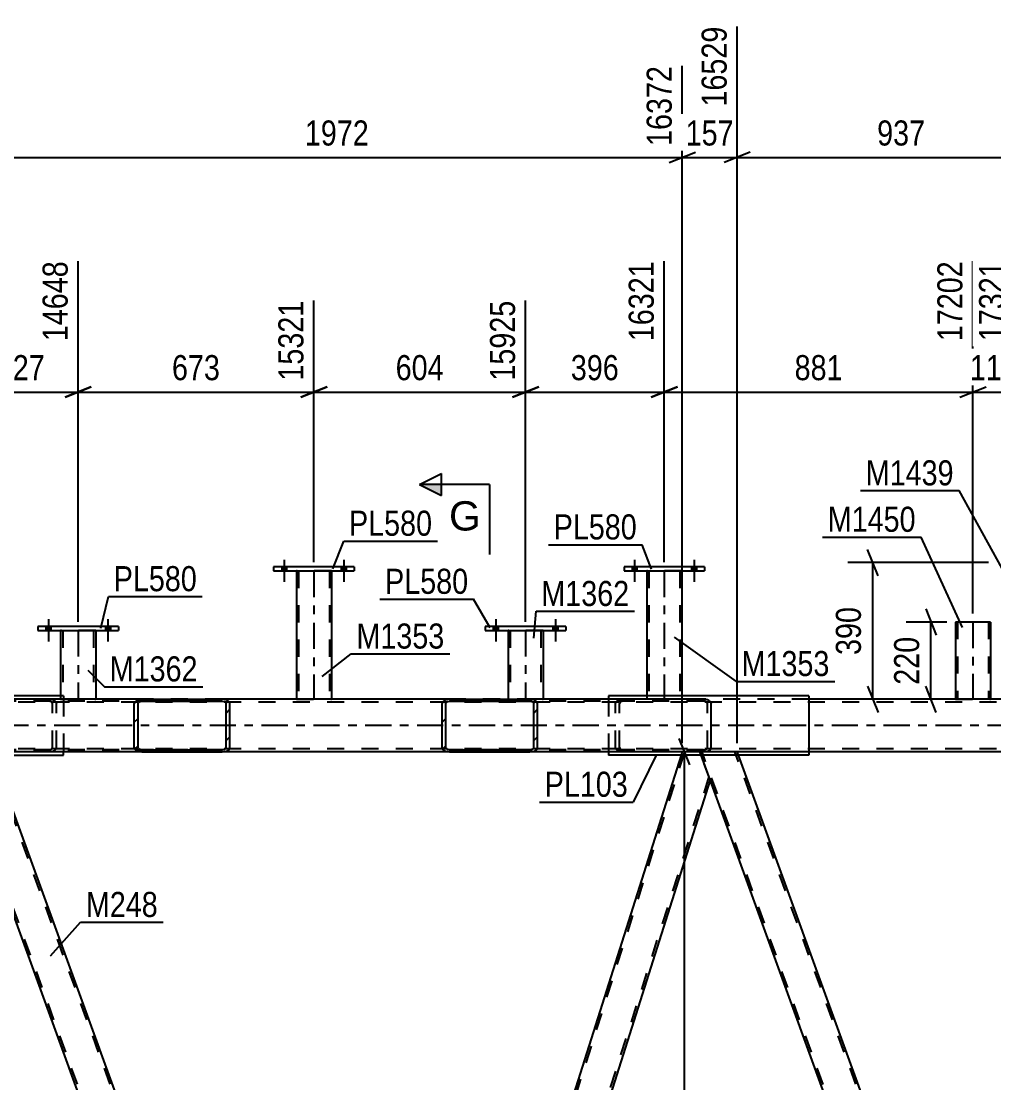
# Model space of a CAD drawing. Header units: millimetres. Extents: x -832 to 357, y -842 to -1.
# Drawn here: x -209.2 to -98.1, y -284.9 to -163.7 of the extents above; entities that cross this region are included whole.
import ezdxf

# ---------------------------------------------------------------- set-up
doc = ezdxf.new("R2010")
doc.units = ezdxf.units.MM
doc.linetypes.add('DXK_LINE_DOT2', pattern=[3.9198, 1.9599, -1.9599])
doc.linetypes.add('DXK_LINE_DOT3', pattern=[5.9187, 2.979, -0.9799, 0.9799, -0.9799])
doc.styles.add('Arial', font='ARIAL.TTF', dxfattribs={"height": 0.2})
doc.styles.add('Arial Narrow', font='ARIALN.TTF', dxfattribs={"height": 0.2})

# ---------------------------------------------------------------- blocks, each defined once
blk = doc.blocks.new('Bolt-570388851-1259 - 1253')
at = {"linetype": 'Continuous'}
for points in [[(-205.8, -232.78), (-206.36, -232.78), (-206.36, -233.26), (-205.8, -233.26)], [(-205.8, -232.78), (-206.36, -232.78), (-206.36, -233.26), (-205.8, -233.26)], [(-199, -232.78), (-199.56, -232.78), (-199.56, -233.26), (-199, -233.26)], [(-199, -232.78), (-199.56, -232.78), (-199.56, -233.26), (-199, -233.26)]]:
    blk.add_hatch(color=1, dxfattribs=at).paths.add_polyline_path(points)
at = {"color": 1, "linetype": 'Continuous'}
for p, q in [((-206.08, -231.98), (-206.08, -234.5)), ((-206.08, -231.98), (-206.08, -234.5)), ((-199.28, -231.98), (-199.28, -234.5)), ((-199.28, -231.98), (-199.28, -234.5)), ((-206.36, -232.78), (-206.36, -233.26)), ((-206.36, -232.78), (-206.36, -233.26)), ((-205.8, -232.78), (-205.8, -233.26)), ((-205.8, -232.78), (-205.8, -233.26)), ((-199.56, -232.78), (-199.56, -233.26)), ((-199.56, -232.78), (-199.56, -233.26)), ((-199, -232.78), (-199, -233.26)), ((-199, -232.78), (-199, -233.26))]:
    blk.add_line(p, q, dxfattribs=at)
blk = doc.blocks.new('Bolt-570388851-1260 - 1253')
at = {"linetype": 'Continuous'}
for points in [[(-154.72, -232.78), (-155.28, -232.78), (-155.28, -233.26), (-154.72, -233.26)], [(-154.72, -232.78), (-155.28, -232.78), (-155.28, -233.26), (-154.72, -233.26)], [(-147.92, -232.78), (-148.48, -232.78), (-148.48, -233.26), (-147.92, -233.26)], [(-147.92, -232.78), (-148.48, -232.78), (-148.48, -233.26), (-147.92, -233.26)]]:
    blk.add_hatch(color=1, dxfattribs=at).paths.add_polyline_path(points)
at = {"color": 1, "linetype": 'Continuous'}
for p, q in [((-155, -231.98), (-155, -234.5)), ((-155, -231.98), (-155, -234.5)), ((-148.2, -231.98), (-148.2, -234.5)), ((-148.2, -231.98), (-148.2, -234.5)), ((-155.28, -232.78), (-155.28, -233.26)), ((-155.28, -232.78), (-155.28, -233.26)), ((-154.72, -232.78), (-154.72, -233.26)), ((-154.72, -232.78), (-154.72, -233.26)), ((-148.48, -232.78), (-148.48, -233.26)), ((-148.48, -232.78), (-148.48, -233.26)), ((-147.92, -232.78), (-147.92, -233.26)), ((-147.92, -232.78), (-147.92, -233.26))]:
    blk.add_line(p, q, dxfattribs=at)
blk = doc.blocks.new('Part-570388851-2110 - 1253')
at = {"color": 7, "linetype": 'DXK_LINE_DOT2'}
for p, q in [((-127.44, -247.1), (-131.7, -247.1)), ((-130.53, -250.31), (-131.7, -247.1)), ((-88.13, -366.1), (-131.45, -247.1)), ((-84.39, -366.1), (-127.7, -247.1)), ((-127.3, -247.5), (-127.44, -247.1)), ((-88.39, -366.1), (-88.53, -365.7)), ((-84.13, -366.1), (-84.28, -365.7)), ((-88.39, -366.1), (-84.13, -366.1))]:
    blk.add_line(p, q, dxfattribs=at)
at = {"color": 2, "linetype": 'Continuous'}
for p, q in [((-84.28, -365.7), (-127.3, -247.5)), ((-88.53, -365.7), (-130.53, -250.31))]:
    blk.add_line(p, q, dxfattribs=at)
blk = doc.blocks.new('Bolt-570388851-1305 - 1253')
at = {"linetype": 'Continuous'}
for points in [[(-138.88, -225.98), (-139.44, -225.98), (-139.44, -226.46), (-138.88, -226.46)], [(-138.88, -225.98), (-139.44, -225.98), (-139.44, -226.46), (-138.88, -226.46)], [(-132.08, -225.98), (-132.64, -225.98), (-132.64, -226.46), (-132.08, -226.46)], [(-132.08, -225.98), (-132.64, -225.98), (-132.64, -226.46), (-132.08, -226.46)]]:
    blk.add_hatch(color=1, dxfattribs=at).paths.add_polyline_path(points)
at = {"color": 1, "linetype": 'Continuous'}
for p, q in [((-139.16, -225.18), (-139.16, -227.7)), ((-139.16, -225.18), (-139.16, -227.7)), ((-132.36, -225.18), (-132.36, -227.7)), ((-132.36, -225.18), (-132.36, -227.7)), ((-139.44, -225.98), (-139.44, -226.46)), ((-139.44, -225.98), (-139.44, -226.46)), ((-138.88, -225.98), (-138.88, -226.46)), ((-138.88, -225.98), (-138.88, -226.46)), ((-132.64, -225.98), (-132.64, -226.46)), ((-132.64, -225.98), (-132.64, -226.46)), ((-132.08, -225.98), (-132.08, -226.46)), ((-132.08, -225.98), (-132.08, -226.46))]:
    blk.add_line(p, q, dxfattribs=at)
blk = doc.blocks.new('Bolt-570388851-1309 - 1253')
at = {"linetype": 'Continuous'}
for points in [[(-178.88, -225.98), (-179.44, -225.98), (-179.44, -226.46), (-178.88, -226.46)], [(-178.88, -225.98), (-179.44, -225.98), (-179.44, -226.46), (-178.88, -226.46)], [(-172.08, -225.98), (-172.64, -225.98), (-172.64, -226.46), (-172.08, -226.46)], [(-172.08, -225.98), (-172.64, -225.98), (-172.64, -226.46), (-172.08, -226.46)]]:
    blk.add_hatch(color=1, dxfattribs=at).paths.add_polyline_path(points)
at = {"color": 1, "linetype": 'Continuous'}
for p, q in [((-179.16, -225.18), (-179.16, -227.7)), ((-179.16, -225.18), (-179.16, -227.7)), ((-172.36, -225.18), (-172.36, -227.7)), ((-172.36, -225.18), (-172.36, -227.7)), ((-179.44, -225.98), (-179.44, -226.46)), ((-179.44, -225.98), (-179.44, -226.46)), ((-178.88, -225.98), (-178.88, -226.46)), ((-178.88, -225.98), (-178.88, -226.46)), ((-172.64, -225.98), (-172.64, -226.46)), ((-172.64, -225.98), (-172.64, -226.46)), ((-172.08, -225.98), (-172.08, -226.46)), ((-172.08, -225.98), (-172.08, -226.46))]:
    blk.add_line(p, q, dxfattribs=at)
blk = doc.blocks.new('Part-570388851-1350 - 1253')
at = {"color": 7, "linetype": 'DXK_LINE_DOT2'}
for p, q in [((-186.23, -241.1), (-245.41, -241.1)), ((-119.24, -241.1), (-160.27, -241.1)), ((-89.98, -241.42), (-788.59, -241.42)), ((-89.98, -246.78), (-788.59, -246.78)), ((-89.98, -247.1), (-738.06, -247.1)), ((-186.23, -247.1), (-245.4, -247.1)), ((-119.24, -247.1), (-160.27, -247.1))]:
    blk.add_line(p, q, dxfattribs=at)
at = {"color": 2, "linetype": 'Continuous'}
for p, q in [((-160.27, -241.1), (-186.23, -241.1)), ((-93.98, -241.1), (-119.24, -241.1)), ((-160.27, -247.1), (-186.23, -247.1)), ((-93.98, -247.1), (-119.24, -247.1))]:
    blk.add_line(p, q, dxfattribs=at)
at = {"color": 7, "linetype": 'DXK_LINE_DOT3'}
blk.add_line((-89.98, -244.1), (-788.59, -244.1), dxfattribs=at)
blk = doc.blocks.new('Part-570388851-1457 - 1253')
at = {"color": 2, "linetype": 'Continuous'}
for p, q in [((-204.68, -233.26), (-204.68, -240.7)), ((-200.68, -233.26), (-200.68, -241.1))]:
    blk.add_line(p, q, dxfattribs=at)
at = {"color": 7, "linetype": 'DXK_LINE_DOT2'}
for p, q in [((-200.68, -233.26), (-204.68, -233.26)), ((-204.44, -233.26), (-204.44, -241.11)), ((-200.92, -233.26), (-200.92, -241.11)), ((-204.68, -240.7), (-204.68, -241.11)), ((-204.68, -241.11), (-200.68, -241.11)), ((-200.68, -241.11), (-200.68, -241.1)), ((-200.68, -241.1), (-200.68, -241.11))]:
    blk.add_line(p, q, dxfattribs=at)
at = {"color": 7, "linetype": 'DXK_LINE_DOT3'}
blk.add_line((-202.68, -233.26), (-202.68, -241.11), dxfattribs=at)
blk = doc.blocks.new('Part-570388851-1532 - 1253')
at = {"color": 2, "linetype": 'Continuous'}
for p, q in [((-207.28, -232.78), (-207.28, -233.26)), ((-198.08, -232.78), (-207.28, -232.78)), ((-207.28, -233.26), (-198.08, -233.26)), ((-198.08, -232.78), (-198.08, -233.26))]:
    blk.add_line(p, q, dxfattribs=at)
blk = doc.blocks.new('Part-570388851-1537 - 1253')
at = {"color": 2, "linetype": 'Continuous'}
for p, q in [((-153.6, -233.26), (-153.6, -241.1)), ((-149.6, -233.26), (-149.6, -241.1))]:
    blk.add_line(p, q, dxfattribs=at)
at = {"color": 7, "linetype": 'DXK_LINE_DOT2'}
for p, q in [((-149.6, -233.26), (-153.6, -233.26)), ((-153.36, -233.26), (-153.36, -241.11)), ((-149.84, -233.26), (-149.84, -241.11)), ((-153.6, -241.1), (-153.6, -241.11)), ((-153.6, -241.11), (-149.6, -241.11)), ((-149.6, -241.11), (-149.6, -241.1)), ((-149.6, -241.1), (-149.6, -241.11))]:
    blk.add_line(p, q, dxfattribs=at)
at = {"color": 7, "linetype": 'DXK_LINE_DOT3'}
blk.add_line((-151.6, -233.26), (-151.6, -241.11), dxfattribs=at)
blk = doc.blocks.new('Part-570388851-1542 - 1253')
at = {"color": 2, "linetype": 'Continuous'}
for p, q in [((-156.2, -232.78), (-156.2, -233.26)), ((-147, -232.78), (-156.2, -232.78)), ((-156.2, -233.26), (-147, -233.26)), ((-147, -232.78), (-147, -233.26))]:
    blk.add_line(p, q, dxfattribs=at)
blk = doc.blocks.new('Part-570388851-1547 - 1253')
at = {"color": 2, "linetype": 'Continuous'}
for p, q in [((-98.52, -232.3), (-102.52, -232.3)), ((-102.52, -232.3), (-102.52, -241.1)), ((-98.52, -232.3), (-98.52, -241.1))]:
    blk.add_line(p, q, dxfattribs=at)
at = {"color": 7, "linetype": 'DXK_LINE_DOT2'}
for p, q in [((-102.28, -232.3), (-102.28, -241.11)), ((-102.28, -232.3), (-102.26, -232.3)), ((-102.26, -232.3), (-102.23, -232.3)), ((-102.23, -232.3), (-102.21, -232.3)), ((-98.76, -232.3), (-98.76, -241.11)), ((-102.52, -241.1), (-102.52, -241.11)), ((-102.52, -241.11), (-98.52, -241.11)), ((-98.52, -241.11), (-98.52, -241.1)), ((-98.52, -241.1), (-98.52, -241.11))]:
    blk.add_line(p, q, dxfattribs=at)
at = {"color": 7, "linetype": 'DXK_LINE_DOT3'}
blk.add_line((-100.52, -232.3), (-100.52, -241.11), dxfattribs=at)
blk = doc.blocks.new('Part-570388851-1747 - 1253')
at = {"color": 2, "linetype": 'Continuous'}
for p, q in [((-177.76, -226.46), (-177.76, -241.1)), ((-173.76, -226.46), (-173.76, -241.1))]:
    blk.add_line(p, q, dxfattribs=at)
at = {"color": 7, "linetype": 'DXK_LINE_DOT2'}
for p, q in [((-173.76, -226.46), (-177.76, -226.46)), ((-177.52, -226.46), (-177.52, -241.11)), ((-174, -226.46), (-174, -241.11)), ((-177.76, -241.1), (-177.76, -241.11)), ((-177.76, -241.11), (-173.76, -241.11)), ((-173.76, -241.11), (-173.76, -241.1)), ((-173.76, -241.1), (-173.76, -241.11))]:
    blk.add_line(p, q, dxfattribs=at)
at = {"color": 7, "linetype": 'DXK_LINE_DOT3'}
blk.add_line((-175.76, -226.46), (-175.76, -241.11), dxfattribs=at)
blk = doc.blocks.new('Part-570388851-1752 - 1253')
at = {"color": 2, "linetype": 'Continuous'}
for p, q in [((-180.36, -225.98), (-180.36, -226.46)), ((-171.16, -225.98), (-180.36, -225.98)), ((-180.36, -226.46), (-171.16, -226.46)), ((-171.16, -225.98), (-171.16, -226.46))]:
    blk.add_line(p, q, dxfattribs=at)
blk = doc.blocks.new('Part-570388851-1902 - 1253')
at = {"linetype": 'Continuous'}
h = blk.add_hatch(dxfattribs=at)
h.set_pattern_fill('', scale=0.7, style=0, pattern_type=0)
h.set_pattern_definition([(45, (-196.2021, -246.8067), (-1.57154, 1.57154), [])])
h.paths.add_polyline_path([(-196.27, -246.62), (-196.2, -246.81), (-196.01, -246.96), (-195.73, -247.07), (-195.4, -247.1), (-186.23, -247.1), (-185.89, -247.07), (-185.61, -246.96), (-185.42, -246.81), (-185.35, -246.62), (-185.35, -241.58), (-185.42, -241.4), (-185.61, -241.24), (-185.89, -241.14), (-186.23, -241.1), (-195.4, -241.1), (-195.73, -241.14), (-196.01, -241.24), (-196.2, -241.4), (-196.27, -241.58)])
h.paths.add_polyline_path([(-195.8, -241.49), (-195.7, -241.41), (-195.56, -241.36), (-195.4, -241.34), (-186.23, -241.34), (-186.06, -241.36), (-185.92, -241.41), (-185.82, -241.49), (-185.79, -241.58), (-185.79, -246.62), (-185.82, -246.71), (-185.92, -246.79), (-186.06, -246.84), (-186.23, -246.86), (-195.4, -246.86), (-195.56, -246.84), (-195.7, -246.79), (-195.8, -246.71), (-195.83, -246.62), (-195.83, -241.58)])
at = {"color": 2, "linetype": 'Continuous'}
for p, q in [((-215.69, -241.24), (-215.55, -241.14)), ((-215.55, -241.14), (-215.22, -241.1)), ((-195.4, -241.1), (-215.22, -241.1)), ((-195.4, -241.1), (-195.73, -241.14)), ((-195.4, -241.1), (-186.23, -241.1)), ((-185.89, -241.14), (-186.23, -241.1)), ((-215.82, -241.58), (-215.78, -241.4)), ((-215.82, -246.62), (-215.82, -241.58)), ((-215.78, -241.4), (-215.69, -241.24)), ((-196.2, -241.4), (-196.27, -241.58)), ((-196.27, -246.62), (-196.27, -241.58)), ((-195.83, -241.58), (-195.8, -241.49)), ((-195.83, -246.62), (-195.83, -241.58)), ((-195.56, -241.36), (-195.4, -241.34)), ((-195.4, -241.34), (-186.23, -241.34)), ((-186.23, -241.34), (-186.06, -241.36)), ((-185.82, -241.49), (-185.79, -241.58)), ((-185.79, -246.62), (-185.79, -241.58)), ((-185.35, -241.58), (-185.42, -241.4)), ((-185.35, -246.62), (-185.35, -241.58)), ((-215.78, -246.81), (-215.82, -246.62)), ((-215.69, -246.96), (-215.78, -246.81)), ((-215.55, -247.07), (-215.69, -246.96)), ((-215.55, -247.07), (-215.22, -247.1)), ((-195.4, -247.1), (-215.22, -247.1)), ((-196.27, -246.62), (-196.2, -246.81)), ((-195.8, -246.71), (-195.83, -246.62)), ((-195.73, -247.07), (-195.4, -247.1)), ((-195.4, -246.86), (-195.56, -246.84)), ((-195.4, -246.86), (-186.23, -246.86)), ((-195.4, -247.1), (-186.23, -247.1)), ((-186.06, -246.84), (-186.23, -246.86)), ((-186.23, -247.1), (-185.89, -247.07)), ((-185.79, -246.62), (-185.82, -246.71)), ((-185.42, -246.81), (-185.35, -246.62))]:
    blk.add_line(p, q, dxfattribs=at)
at = {"color": 7, "linetype": 'DXK_LINE_DOT2'}
for p, q in [((-215.55, -247.07), (-215.55, -241.14)), ((-206.05, -241.1), (-205.71, -241.14)), ((-186.23, -241.1), (-195.4, -241.1)), ((-215.58, -241.49), (-215.6, -241.58)), ((-215.6, -246.62), (-215.6, -241.58)), ((-215.53, -241.41), (-215.58, -241.49)), ((-215.38, -241.36), (-215.53, -241.41)), ((-215.53, -241.41), (-215.53, -246.79)), ((-215.22, -241.34), (-215.38, -241.36)), ((-186.23, -241.34), (-215.22, -241.34)), ((-205.88, -241.36), (-206.05, -241.34)), ((-205.61, -241.58), (-205.64, -241.49)), ((-205.61, -246.62), (-205.61, -241.58)), ((-205.24, -241.4), (-205.17, -241.58)), ((-205.17, -246.62), (-205.17, -241.58)), ((-215.6, -246.62), (-215.58, -246.71)), ((-215.58, -246.71), (-215.53, -246.79)), ((-215.53, -246.79), (-215.38, -246.84)), ((-215.38, -246.84), (-215.22, -246.86)), ((-186.23, -246.86), (-215.22, -246.86)), ((-206.05, -246.86), (-205.88, -246.84)), ((-205.71, -247.07), (-206.05, -247.1)), ((-205.64, -246.71), (-205.61, -246.62)), ((-205.17, -246.62), (-205.24, -246.81)), ((-186.23, -247.1), (-195.4, -247.1))]:
    blk.add_line(p, q, dxfattribs=at)
for centre, radius, start, end in [((-205.85, -241.95), 0.817, 41.9269, 80.4778), ((-205.95, -241.76), 0.408, 41.9269, 80.4778), ((-205.95, -246.44), 0.408, 279.5223, 318.0732), ((-205.85, -246.26), 0.817, 279.5223, 318.0732)]:
    blk.add_arc(centre, radius, start, end, dxfattribs=at)
at = {"color": 2, "linetype": 'Continuous'}
for centre, radius, start, end in [((-195.59, -241.95), 0.817, 99.5223, 138.0732), ((-186.03, -241.95), 0.817, 41.9269, 80.4778), ((-195.49, -241.76), 0.408, 99.5223, 138.0732), ((-186.13, -241.76), 0.408, 41.9269, 80.4778), ((-195.59, -246.26), 0.817, 221.9269, 260.4778), ((-195.49, -246.44), 0.408, 221.9269, 260.4778), ((-186.13, -246.44), 0.408, 279.5223, 318.0732), ((-186.03, -246.26), 0.817, 279.5223, 318.0732)]:
    blk.add_arc(centre, radius, start, end, dxfattribs=at)
blk = doc.blocks.new('Part-570388851-1792 - 1253')
at = {"color": 2, "linetype": 'Continuous'}
for p, q in [((-137.76, -226.46), (-137.76, -240.7)), ((-133.76, -226.46), (-133.76, -240.7))]:
    blk.add_line(p, q, dxfattribs=at)
at = {"color": 7, "linetype": 'DXK_LINE_DOT2'}
for p, q in [((-133.76, -226.46), (-137.76, -226.46)), ((-137.52, -226.46), (-137.52, -241.11)), ((-134, -226.46), (-134, -241.11)), ((-137.76, -240.7), (-137.76, -241.11)), ((-133.76, -241.11), (-137.76, -241.11)), ((-133.76, -240.7), (-133.76, -241.11))]:
    blk.add_line(p, q, dxfattribs=at)
at = {"color": 7, "linetype": 'DXK_LINE_DOT3'}
blk.add_line((-135.76, -226.46), (-135.76, -241.11), dxfattribs=at)
blk = doc.blocks.new('Part-570388851-1797 - 1253')
at = {"color": 2, "linetype": 'Continuous'}
for p, q in [((-140.36, -225.98), (-140.36, -226.46)), ((-131.16, -225.98), (-140.36, -225.98)), ((-140.36, -226.46), (-131.16, -226.46)), ((-131.16, -225.98), (-131.16, -226.46))]:
    blk.add_line(p, q, dxfattribs=at)
blk = doc.blocks.new('Part-570388851-1945 - 1253')
at = {"color": 2, "linetype": 'Continuous'}
for p, q in [((-142.12, -240.7), (-142.12, -241.1)), ((-119.24, -240.7), (-142.12, -240.7)), ((-119.24, -240.7), (-119.24, -247.5)), ((-142.12, -247.1), (-142.12, -247.5)), ((-119.24, -247.5), (-142.12, -247.5))]:
    blk.add_line(p, q, dxfattribs=at)
at = {"color": 7, "linetype": 'DXK_LINE_DOT2'}
blk.add_line((-142.12, -241.1), (-142.12, -247.1), dxfattribs=at)
blk = doc.blocks.new('Part-570388851-1950 - 1253')
at = {"color": 2, "linetype": 'Continuous'}
for p, q in [((-227.26, -240.7), (-227.26, -241.1)), ((-204.37, -240.7), (-227.26, -240.7)), ((-204.37, -240.7), (-204.37, -241.1)), ((-227.26, -247.1), (-227.26, -247.5)), ((-204.37, -247.5), (-204.37, -247.1)), ((-227.26, -247.5), (-204.37, -247.5))]:
    blk.add_line(p, q, dxfattribs=at)
at = {"color": 7, "linetype": 'DXK_LINE_DOT2'}
for p, q in [((-227.26, -241.1), (-227.26, -247.1)), ((-204.37, -241.1), (-204.37, -247.1))]:
    blk.add_line(p, q, dxfattribs=at)
blk = doc.blocks.new('Part-570388851-2097 - 1253')
at = {"linetype": 'Continuous'}
h = blk.add_hatch(dxfattribs=at)
h.set_pattern_fill('', scale=0.7, style=0, pattern_type=0)
h.set_pattern_definition([(45, (-161.078, -246.8067), (-1.57154, 1.57154), [])])
h.paths.add_polyline_path([(-161.14, -246.62), (-161.08, -246.81), (-160.89, -246.96), (-160.61, -247.07), (-160.27, -247.1), (-151.1, -247.1), (-150.77, -247.07), (-150.49, -246.96), (-150.3, -246.81), (-150.23, -246.62), (-150.23, -241.58), (-150.3, -241.4), (-150.49, -241.24), (-150.77, -241.14), (-151.1, -241.1), (-160.27, -241.1), (-160.61, -241.14), (-160.89, -241.24), (-161.08, -241.4), (-161.14, -241.58)])
h.paths.add_polyline_path([(-160.67, -241.49), (-160.58, -241.41), (-160.44, -241.36), (-160.27, -241.34), (-151.1, -241.34), (-150.94, -241.36), (-150.79, -241.41), (-150.7, -241.49), (-150.67, -241.58), (-150.67, -246.62), (-150.7, -246.71), (-150.79, -246.79), (-150.94, -246.84), (-151.1, -246.86), (-160.27, -246.86), (-160.44, -246.84), (-160.58, -246.79), (-160.67, -246.71), (-160.71, -246.62), (-160.71, -241.58)])
at = {"color": 2, "linetype": 'Continuous'}
for p, q in [((-160.27, -241.1), (-160.61, -241.14)), ((-160.27, -241.1), (-151.1, -241.1)), ((-131.28, -241.1), (-151.1, -241.1)), ((-150.77, -241.14), (-151.1, -241.1)), ((-131.28, -241.1), (-130.95, -241.14)), ((-161.08, -241.4), (-161.14, -241.58)), ((-161.14, -246.62), (-161.14, -241.58)), ((-160.71, -241.58), (-160.67, -241.49)), ((-160.71, -246.62), (-160.71, -241.58)), ((-160.44, -241.36), (-160.27, -241.34)), ((-160.27, -241.34), (-151.1, -241.34)), ((-151.1, -241.34), (-150.94, -241.36)), ((-150.7, -241.49), (-150.67, -241.58)), ((-150.67, -246.62), (-150.67, -241.58)), ((-150.23, -241.58), (-150.3, -241.4)), ((-150.23, -246.62), (-150.23, -241.58)), ((-130.47, -241.4), (-130.41, -241.58)), ((-130.41, -246.62), (-130.41, -241.58)), ((-161.14, -246.62), (-161.08, -246.81)), ((-160.67, -246.71), (-160.71, -246.62)), ((-160.61, -247.07), (-160.27, -247.1)), ((-160.27, -246.86), (-160.44, -246.84)), ((-160.27, -246.86), (-151.1, -246.86)), ((-160.27, -247.1), (-151.1, -247.1)), ((-150.94, -246.84), (-151.1, -246.86)), ((-151.1, -247.1), (-150.77, -247.07)), ((-131.28, -247.1), (-151.1, -247.1)), ((-150.67, -246.62), (-150.7, -246.71)), ((-150.3, -246.81), (-150.23, -246.62)), ((-130.95, -247.07), (-131.28, -247.1)), ((-130.41, -246.62), (-130.47, -246.81))]:
    blk.add_line(p, q, dxfattribs=at)
at = {"color": 7, "linetype": 'DXK_LINE_DOT2'}
for p, q in [((-160.27, -241.1), (-151.1, -241.1)), ((-140.78, -241.14), (-140.45, -241.1)), ((-131.28, -241.34), (-160.27, -241.34)), ((-141.32, -241.58), (-141.26, -241.4)), ((-141.32, -246.62), (-141.32, -241.58)), ((-140.85, -241.49), (-140.89, -241.58)), ((-140.89, -246.62), (-140.89, -241.58)), ((-140.45, -241.34), (-140.62, -241.36)), ((-131.11, -241.36), (-131.28, -241.34)), ((-130.84, -241.58), (-130.88, -241.49)), ((-130.84, -246.62), (-130.84, -241.58)), ((-131.28, -246.86), (-160.27, -246.86)), ((-151.1, -247.1), (-160.27, -247.1)), ((-141.26, -246.81), (-141.32, -246.62)), ((-140.89, -246.62), (-140.85, -246.71)), ((-140.45, -247.1), (-140.78, -247.07)), ((-140.62, -246.84), (-140.45, -246.86)), ((-131.28, -246.86), (-131.11, -246.84)), ((-130.88, -246.71), (-130.84, -246.62))]:
    blk.add_line(p, q, dxfattribs=at)
at = {"color": 2, "linetype": 'Continuous'}
for centre, radius, start, end in [((-160.47, -241.95), 0.817, 99.5223, 138.0732), ((-150.9, -241.95), 0.817, 41.9269, 80.4778), ((-131.08, -241.95), 0.817, 41.9269, 80.4778), ((-160.37, -241.76), 0.408, 99.5223, 138.0732), ((-151, -241.76), 0.408, 41.9269, 80.4778), ((-160.47, -246.26), 0.817, 221.9269, 260.4778), ((-160.37, -246.44), 0.408, 221.9269, 260.4778), ((-151, -246.44), 0.408, 279.5223, 318.0732), ((-150.9, -246.26), 0.817, 279.5223, 318.0732), ((-131.08, -246.26), 0.817, 279.5223, 318.0732)]:
    blk.add_arc(centre, radius, start, end, dxfattribs=at)
at = {"color": 7, "linetype": 'DXK_LINE_DOT2'}
for centre, radius, start, end in [((-140.65, -241.95), 0.817, 99.5223, 138.0732), ((-140.55, -241.76), 0.408, 99.5223, 138.0732), ((-131.18, -241.76), 0.408, 41.9269, 80.4778), ((-140.65, -246.26), 0.817, 221.9269, 260.4778), ((-140.55, -246.44), 0.408, 221.9269, 260.4778), ((-131.18, -246.44), 0.408, 279.5223, 318.0732)]:
    blk.add_arc(centre, radius, start, end, dxfattribs=at)
blk = doc.blocks.new('Part-570388851-2115 - 1253')
at = {"color": 7, "linetype": 'DXK_LINE_DOT2'}
for p, q in [((-133.46, -247.1), (-170.3, -363.27)), ((-133.71, -247.1), (-133.84, -247.5)), ((-131.7, -247.1), (-133.71, -247.1)), ((-131.56, -247.5), (-131.7, -247.1)), ((-130.67, -249.94), (-167.51, -366.1)), ((-130.53, -250.31), (-130.75, -249.71)), ((-169.27, -366.1), (-169.41, -365.7)), ((-167.13, -365.7), (-167.25, -366.1)), ((-167.25, -366.1), (-169.27, -366.1))]:
    blk.add_line(p, q, dxfattribs=at)
at = {"color": 2, "linetype": 'Continuous'}
for p, q in [((-133.84, -247.5), (-170.43, -362.9)), ((-130.8, -249.57), (-131.56, -247.5)), ((-130.53, -250.31), (-130.8, -249.57)), ((-130.53, -250.31), (-167.13, -365.7)), ((-169.41, -365.7), (-170.43, -362.9))]:
    blk.add_line(p, q, dxfattribs=at)
blk = doc.blocks.new('Part-570388851-2120 - 1253')
at = {"color": 7, "linetype": 'DXK_LINE_DOT2'}
for p, q in [((-212.58, -247.1), (-216.84, -247.1)), ((-215.67, -250.31), (-216.84, -247.1)), ((-173.27, -366.1), (-216.58, -247.1)), ((-169.52, -366.1), (-212.83, -247.1)), ((-212.43, -247.5), (-212.58, -247.1)), ((-169.27, -366.1), (-170.43, -362.9)), ((-173.52, -366.1), (-173.67, -365.7)), ((-173.52, -366.1), (-169.27, -366.1))]:
    blk.add_line(p, q, dxfattribs=at)
at = {"color": 2, "linetype": 'Continuous'}
for p, q in [((-170.43, -362.9), (-212.43, -247.5)), ((-173.67, -365.7), (-215.67, -250.31))]:
    blk.add_line(p, q, dxfattribs=at)
blk = doc.blocks.new('StraightDimension-570388851-2666 - 1253')
at = {"color": 7, "linetype": 'Continuous'}
for p, q in [((-212.58, -246.1), (-212.58, -164.3)), ((-133.71, -246.1), (-133.71, -168.8)), ((-211.08, -178.64), (-214.08, -179.84)), ((-212.58, -179.24), (-133.71, -179.24)), ((-135.21, -179.84), (-132.21, -178.64))]:
    blk.add_line(p, q, dxfattribs=at)
at = {"color": 0}
blk.add_wipeout([(-168.89, -178.49), (-168.89, -174.29), (-177.4, -174.29), (-177.4, -178.49)], dxfattribs=at)
at = {"color": 3, "style": 'Arial Narrow'}
blk.add_text('1972', height=2.863, dxfattribs=at).set_placement((-176.8, -177.89))
at = {"color": 0, "linetype": 'Continuous'}
blk.add_wipeout([(-134.31, -168.2), (-138.51, -168.2), (-138.51, -178.54), (-134.31, -178.54)], dxfattribs=at)
at = {"color": 3, "linetype": 'Continuous', "style": 'Arial Narrow'}
blk.add_text('16372', height=2.863, rotation=90.0002, dxfattribs=at).set_placement((-134.91, -177.94))
blk = doc.blocks.new('StraightDimension-570388851-15633 - 1253')
at = {"color": 7, "linetype": 'Continuous'}
for p, q in [((-175.76, -225.46), (-175.76, -195.59)), ((-151.6, -232.26), (-151.6, -195.59)), ((-174.26, -205.43), (-177.26, -206.63)), ((-153.1, -206.63), (-150.1, -205.43)), ((-175.76, -206.03), (-151.6, -206.03))]:
    blk.add_line(p, q, dxfattribs=at)
at = {"color": 0}
blk.add_wipeout([(-160.34, -205.28), (-160.34, -201.08), (-167.03, -201.08), (-167.03, -205.28)], dxfattribs=at)
at = {"color": 3, "style": 'Arial Narrow'}
blk.add_text('604', height=2.863, dxfattribs=at).set_placement((-166.43, -204.68))
at = {"color": 0, "linetype": 'Continuous'}
blk.add_wipeout([(-152.2, -194.99), (-156.4, -194.99), (-156.4, -205.33), (-152.2, -205.33)], dxfattribs=at)
at = {"color": 3, "linetype": 'Continuous', "style": 'Arial Narrow'}
blk.add_text('15925', height=2.863, rotation=90.0002, dxfattribs=at).set_placement((-152.8, -204.73))
blk = doc.blocks.new('StraightDimension-570388851-3339 - 1253')
at = {"color": 7, "linetype": 'Continuous'}
for p, q in [((-111.36, -227), (-112.56, -224)), ((-98.76, -225.5), (-114.81, -225.5)), ((-111.96, -241.11), (-111.96, -225.5)), ((-112.56, -239.61), (-111.36, -242.61)), ((-98.76, -241.11), (-114.81, -241.11))]:
    blk.add_line(p, q, dxfattribs=at)
at = {"color": 0}
blk.add_wipeout([(-112.71, -229.96), (-116.91, -229.96), (-116.91, -236.65), (-112.71, -236.65)], dxfattribs=at)
at = {"color": 3, "style": 'Arial Narrow'}
blk.add_text('390', height=2.863, rotation=90.0002, dxfattribs=at).set_placement((-113.31, -236.05))
blk = doc.blocks.new('StraightDimension-570388851-15634 - 1253')
at = {"color": 7, "linetype": 'Continuous'}
for p, q in [((-202.68, -232.26), (-202.68, -191.09)), ((-175.76, -225.46), (-175.76, -195.59)), ((-201.18, -205.43), (-204.18, -206.63)), ((-177.26, -206.63), (-174.26, -205.43)), ((-202.68, -206.03), (-175.76, -206.03))]:
    blk.add_line(p, q, dxfattribs=at)
at = {"color": 0}
blk.add_wipeout([(-185.88, -205.28), (-185.88, -201.08), (-192.57, -201.08), (-192.57, -205.28)], dxfattribs=at)
at = {"color": 3, "style": 'Arial Narrow'}
blk.add_text('673', height=2.863, dxfattribs=at).set_placement((-191.97, -204.68))
at = {"color": 0, "linetype": 'Continuous'}
blk.add_wipeout([(-176.36, -194.99), (-180.56, -194.99), (-180.56, -205.33), (-176.36, -205.33)], dxfattribs=at)
at = {"color": 3, "linetype": 'Continuous', "style": 'Arial Narrow'}
blk.add_text('15321', height=2.863, rotation=90.0002, dxfattribs=at).set_placement((-176.96, -204.73))
blk = doc.blocks.new('StraightDimension-570388851-2680 - 1253')
at = {"color": 7, "linetype": 'Continuous'}
for p, q in [((-127.44, -246.1), (-127.44, -164.3)), ((-133.71, -246.1), (-133.71, -168.8)), ((-135.21, -179.84), (-132.21, -178.64)), ((-133.71, -179.24), (-127.44, -179.24)), ((-125.94, -178.64), (-128.94, -179.84))]:
    blk.add_line(p, q, dxfattribs=at)
at = {"color": 0}
blk.add_wipeout([(-127.23, -178.49), (-127.23, -174.29), (-133.92, -174.29), (-133.92, -178.49)], dxfattribs=at)
at = {"color": 3, "style": 'Arial Narrow'}
blk.add_text('157', height=2.863, dxfattribs=at).set_placement((-133.32, -177.89))
at = {"color": 0, "linetype": 'Continuous'}
blk.add_wipeout([(-128.04, -163.7), (-132.24, -163.7), (-132.24, -174.04), (-128.04, -174.04)], dxfattribs=at)
at = {"color": 3, "linetype": 'Continuous', "style": 'Arial Narrow'}
blk.add_text('16529', height=2.863, rotation=90.0002, dxfattribs=at).set_placement((-128.64, -173.44))
blk = doc.blocks.new('StraightDimension-570388851-2694 - 1253')
at = {"color": 7, "linetype": 'Continuous'}
for p, q in [((-127.44, -246.1), (-127.44, -164.3)), ((-89.98, -240.1), (-89.98, -168.8)), ((-125.94, -178.64), (-128.94, -179.84)), ((-127.44, -179.24), (-89.98, -179.24)), ((-91.48, -179.84), (-88.48, -178.64))]:
    blk.add_line(p, q, dxfattribs=at)
at = {"color": 0}
blk.add_wipeout([(-105.37, -178.49), (-105.37, -174.29), (-112.06, -174.29), (-112.06, -178.49)], dxfattribs=at)
at = {"color": 3, "style": 'Arial Narrow'}
blk.add_text('937', height=2.863, dxfattribs=at).set_placement((-111.46, -177.89))
at = {"color": 0, "linetype": 'Continuous'}
blk.add_wipeout([(-90.58, -168.2), (-94.78, -168.2), (-94.78, -178.54), (-90.58, -178.54)], dxfattribs=at)
at = {"color": 3, "linetype": 'Continuous', "style": 'Arial Narrow'}
blk.add_text('17465', height=2.863, rotation=90.0002, dxfattribs=at).set_placement((-91.18, -177.94))
blk = doc.blocks.new('StraightDimension-570388851-15631 - 1253')
at = {"color": 7, "linetype": 'Continuous'}
for p, q in [((-135.76, -225.46), (-135.76, -191.09)), ((-100.52, -231.3), (-100.52, -191.09)), ((-134.26, -205.43), (-137.26, -206.63)), ((-102.02, -206.63), (-99.02, -205.43)), ((-135.76, -206.03), (-100.52, -206.03))]:
    blk.add_line(p, q, dxfattribs=at)
at = {"color": 0}
blk.add_wipeout([(-114.8, -205.28), (-114.8, -201.08), (-121.48, -201.08), (-121.48, -205.28)], dxfattribs=at)
at = {"color": 3, "style": 'Arial Narrow'}
blk.add_text('881', height=2.863, dxfattribs=at).set_placement((-120.88, -204.68))
at = {"color": 0, "linetype": 'Continuous'}
blk.add_wipeout([(-101.12, -190.49), (-105.32, -190.49), (-105.32, -200.83), (-101.12, -200.83)], dxfattribs=at)
at = {"color": 3, "linetype": 'Continuous', "style": 'Arial Narrow'}
blk.add_text('17202', height=2.863, rotation=90.0002, dxfattribs=at).set_placement((-101.72, -200.23))
blk = doc.blocks.new('StraightDimension-570388851-15635 - 1253')
at = {"color": 7, "linetype": 'Continuous'}
for p, q in [((-202.68, -232.26), (-202.68, -191.09)), ((-215.76, -225.46), (-215.76, -195.59)), ((-214.26, -205.43), (-217.26, -206.63)), ((-204.18, -206.63), (-201.18, -205.43)), ((-215.76, -206.03), (-202.68, -206.03))]:
    blk.add_line(p, q, dxfattribs=at)
at = {"color": 0}
blk.add_wipeout([(-205.88, -205.28), (-205.88, -201.08), (-212.57, -201.08), (-212.57, -205.28)], dxfattribs=at)
at = {"color": 3, "style": 'Arial Narrow'}
blk.add_text('327', height=2.863, dxfattribs=at).set_placement((-211.97, -204.68))
at = {"color": 0, "linetype": 'Continuous'}
blk.add_wipeout([(-203.28, -190.49), (-207.48, -190.49), (-207.48, -200.83), (-203.28, -200.83)], dxfattribs=at)
at = {"color": 3, "linetype": 'Continuous', "style": 'Arial Narrow'}
blk.add_text('14648', height=2.863, rotation=90.0002, dxfattribs=at).set_placement((-203.88, -200.23))
blk = doc.blocks.new('StraightDimension-570388851-15630 - 1253')
at = {"color": 7, "linetype": 'Continuous'}
for p, q in [((-100.52, -231.3), (-100.52, -191.09)), ((-95.76, -224.5), (-95.76, -191.09)), ((-102.02, -206.63), (-99.02, -205.43)), ((-94.26, -205.43), (-97.26, -206.63)), ((-100.52, -206.03), (-95.76, -206.03))]:
    blk.add_line(p, q, dxfattribs=at)
at = {"color": 0}
blk.add_wipeout([(-94.8, -205.28), (-94.8, -201.08), (-101.48, -201.08), (-101.48, -205.28)], dxfattribs=at)
at = {"color": 3, "style": 'Arial Narrow'}
blk.add_text('119', height=2.863, dxfattribs=at).set_placement((-100.88, -204.68))
at = {"color": 0, "linetype": 'Continuous'}
blk.add_wipeout([(-96.36, -190.49), (-100.56, -190.49), (-100.56, -200.83), (-96.36, -200.83)], dxfattribs=at)
at = {"color": 3, "linetype": 'Continuous', "style": 'Arial Narrow'}
blk.add_text('17321', height=2.863, rotation=90.0002, dxfattribs=at).set_placement((-96.96, -200.23))
blk = doc.blocks.new('StraightDimension-570388851-3325 - 1253')
at = {"color": 7, "linetype": 'Continuous'}
for p, q in [((-132.86, -248.6), (-134.06, -245.6)), ((-105.21, -247.1), (-136.31, -247.1)), ((-133.46, -366.1), (-133.46, -247.1))]:
    blk.add_line(p, q, dxfattribs=at)
blk = doc.blocks.new('StraightDimension-570388851-3350 - 1253')
at = {"color": 7, "linetype": 'Continuous'}
for p, q in [((-105.91, -230.8), (-104.71, -233.8)), ((-103.52, -232.3), (-108.16, -232.3)), ((-105.31, -241.11), (-105.31, -232.3)), ((-104.71, -242.61), (-105.91, -239.61)), ((-103.52, -241.11), (-108.16, -241.11))]:
    blk.add_line(p, q, dxfattribs=at)
at = {"color": 0}
blk.add_wipeout([(-106.06, -233.36), (-110.26, -233.36), (-110.26, -240.05), (-106.06, -240.05)], dxfattribs=at)
at = {"color": 3, "style": 'Arial Narrow'}
blk.add_text('220', height=2.863, rotation=90.0002, dxfattribs=at).set_placement((-106.66, -239.45))
blk = doc.blocks.new('StraightDimension-570388851-15632 - 1253')
at = {"color": 7, "linetype": 'Continuous'}
for p, q in [((-135.76, -225.46), (-135.76, -191.09)), ((-151.6, -232.26), (-151.6, -195.59)), ((-150.1, -205.43), (-153.1, -206.63)), ((-137.26, -206.63), (-134.26, -205.43)), ((-151.6, -206.03), (-135.76, -206.03))]:
    blk.add_line(p, q, dxfattribs=at)
at = {"color": 0}
blk.add_wipeout([(-140.34, -205.28), (-140.34, -201.08), (-147.03, -201.08), (-147.03, -205.28)], dxfattribs=at)
at = {"color": 3, "style": 'Arial Narrow'}
blk.add_text('396', height=2.863, dxfattribs=at).set_placement((-146.43, -204.68))
at = {"color": 0, "linetype": 'Continuous'}
blk.add_wipeout([(-136.36, -190.49), (-140.56, -190.49), (-140.56, -200.83), (-136.36, -200.83)], dxfattribs=at)
at = {"color": 3, "linetype": 'Continuous', "style": 'Arial Narrow'}
blk.add_text('16321', height=2.863, rotation=90.0002, dxfattribs=at).set_placement((-136.96, -200.23))
blk = doc.blocks.new('Mark-570388851-1712 - 1253')
at = {"color": 0}
blk.add_wipeout([(-102.71, -216.69), (-102.71, -213.69), (-112.76, -213.69), (-112.76, -216.69)], dxfattribs=at)
blk.add_wipeout([(-102.71, -216.69), (-102.71, -213.69), (-112.76, -213.69), (-112.76, -216.69)], dxfattribs=at)
at = {"color": 30, "linetype": 'Continuous'}
for p in [(-113.36, -217.29), (-97.19, -226.17)]:
    blk.add_line(p, (-102.11, -217.29), dxfattribs=at)
at = {"color": 3, "style": 'Arial Narrow'}
blk.add_text('M1439', height=2.863, dxfattribs=at).set_placement((-112.76, -216.69))
blk = doc.blocks.new('Mark-570388851-1788 - 1253')
at = {"color": 0}
blk.add_wipeout([(-116.89, -238.46), (-116.89, -235.46), (-126.94, -235.46), (-126.94, -238.46)], dxfattribs=at)
blk.add_wipeout([(-116.89, -238.46), (-116.89, -235.46), (-126.94, -235.46), (-126.94, -238.46)], dxfattribs=at)
at = {"color": 30, "linetype": 'Continuous'}
for p, q in [((-134.65, -234), (-127.54, -239.06)), ((-127.54, -239.06), (-116.29, -239.06))]:
    blk.add_line(p, q, dxfattribs=at)
at = {"color": 3, "style": 'Arial Narrow'}
blk.add_text('M1353', height=2.863, dxfattribs=at).set_placement((-126.94, -238.46))
blk = doc.blocks.new('Mark-570388851-2116 - 1253')
at = {"color": 0}
blk.add_wipeout([(-193.58, -265.96), (-193.58, -262.96), (-201.8, -262.96), (-201.8, -265.96)], dxfattribs=at)
blk.add_wipeout([(-193.58, -265.96), (-193.58, -262.96), (-201.8, -262.96), (-201.8, -265.96)], dxfattribs=at)
at = {"color": 30, "linetype": 'Continuous'}
for p, q in [((-205.84, -270.41), (-202.4, -266.56)), ((-202.4, -266.56), (-192.98, -266.56))]:
    blk.add_line(p, q, dxfattribs=at)
at = {"color": 3, "style": 'Arial Narrow'}
blk.add_text('M248', height=2.863, dxfattribs=at).set_placement((-201.8, -265.96))
blk = doc.blocks.new('Mark-570388851-1453 - 1253')
at = {"color": 0}
blk.add_wipeout([(-189.03, -239.07), (-189.03, -236.07), (-199.08, -236.07), (-199.08, -239.07)], dxfattribs=at)
blk.add_wipeout([(-189.03, -239.07), (-189.03, -236.07), (-199.08, -236.07), (-199.08, -239.07)], dxfattribs=at)
at = {"color": 30, "linetype": 'Continuous'}
for p, q in [((-201.57, -237.79), (-199.68, -239.67)), ((-199.68, -239.67), (-188.43, -239.67))]:
    blk.add_line(p, q, dxfattribs=at)
at = {"color": 3, "style": 'Arial Narrow'}
blk.add_text('M1362', height=2.863, dxfattribs=at).set_placement((-199.08, -239.07))
blk = doc.blocks.new('Mark-570388851-1528 - 1253')
at = {"color": 0}
blk.add_wipeout([(-189.12, -228.77), (-189.12, -225.77), (-198.62, -225.77), (-198.62, -228.77)], dxfattribs=at)
blk.add_wipeout([(-189.12, -228.77), (-189.12, -225.77), (-198.62, -225.77), (-198.62, -228.77)], dxfattribs=at)
at = {"color": 30, "linetype": 'Continuous'}
for p, q in [((-200.08, -232.98), (-199.22, -229.37)), ((-199.22, -229.37), (-188.52, -229.37))]:
    blk.add_line(p, q, dxfattribs=at)
at = {"color": 3, "style": 'Arial Narrow'}
blk.add_text('PL580', height=2.863, dxfattribs=at).set_placement((-198.62, -228.77))
blk = doc.blocks.new('Mark-570388851-1533 - 1253')
at = {"color": 0}
blk.add_wipeout([(-139.75, -230.46), (-139.75, -227.46), (-149.8, -227.46), (-149.8, -230.46)], dxfattribs=at)
blk.add_wipeout([(-139.75, -230.46), (-139.75, -227.46), (-149.8, -227.46), (-149.8, -230.46)], dxfattribs=at)
at = {"color": 30, "linetype": 'Continuous'}
for p, q in [((-150.67, -234.14), (-150.4, -231.06)), ((-150.4, -231.06), (-139.15, -231.06))]:
    blk.add_line(p, q, dxfattribs=at)
at = {"color": 3, "style": 'Arial Narrow'}
blk.add_text('M1362', height=2.863, dxfattribs=at).set_placement((-149.8, -230.46))
blk = doc.blocks.new('Mark-570388851-1538 - 1253')
at = {"color": 0}
blk.add_wipeout([(-158.13, -229.07), (-158.13, -226.07), (-167.64, -226.07), (-167.64, -229.07)], dxfattribs=at)
blk.add_wipeout([(-158.13, -229.07), (-158.13, -226.07), (-167.64, -226.07), (-167.64, -229.07)], dxfattribs=at)
at = {"color": 30, "linetype": 'Continuous'}
for p in [(-168.24, -229.67), (-155.63, -232.97)]:
    blk.add_line(p, (-157.53, -229.67), dxfattribs=at)
at = {"color": 3, "style": 'Arial Narrow'}
blk.add_text('PL580', height=2.863, dxfattribs=at).set_placement((-167.64, -229.07))
blk = doc.blocks.new('Mark-570388851-1543 - 1253')
at = {"color": 0}
blk.add_wipeout([(-107.05, -221.99), (-107.05, -218.99), (-117.1, -218.99), (-117.1, -221.99)], dxfattribs=at)
blk.add_wipeout([(-107.05, -221.99), (-107.05, -218.99), (-117.1, -218.99), (-117.1, -221.99)], dxfattribs=at)
at = {"color": 30, "linetype": 'Continuous'}
for p in [(-117.7, -222.59), (-101.71, -232.92)]:
    blk.add_line(p, (-106.45, -222.59), dxfattribs=at)
at = {"color": 3, "style": 'Arial Narrow'}
blk.add_text('M1450', height=2.863, dxfattribs=at).set_placement((-117.1, -221.99))
blk = doc.blocks.new('Mark-570388851-1743 - 1253')
at = {"color": 0}
blk.add_wipeout([(-160.86, -235.32), (-160.86, -232.32), (-170.91, -232.32), (-170.91, -235.32)], dxfattribs=at)
blk.add_wipeout([(-160.86, -235.32), (-160.86, -232.32), (-170.91, -232.32), (-170.91, -235.32)], dxfattribs=at)
at = {"color": 30, "linetype": 'Continuous'}
for p, q in [((-174.83, -238.52), (-171.51, -235.92)), ((-171.51, -235.92), (-160.26, -235.92))]:
    blk.add_line(p, q, dxfattribs=at)
at = {"color": 3, "style": 'Arial Narrow'}
blk.add_text('M1353', height=2.863, dxfattribs=at).set_placement((-170.91, -235.32))
blk = doc.blocks.new('Mark-570388851-1748 - 1253')
at = {"color": 0}
blk.add_wipeout([(-162.26, -222.44), (-162.26, -219.44), (-171.76, -219.44), (-171.76, -222.44)], dxfattribs=at)
blk.add_wipeout([(-162.26, -222.44), (-162.26, -219.44), (-171.76, -219.44), (-171.76, -222.44)], dxfattribs=at)
at = {"color": 30, "linetype": 'Continuous'}
for p, q in [((-173.61, -226.2), (-172.36, -223.04)), ((-172.36, -223.04), (-161.66, -223.04))]:
    blk.add_line(p, q, dxfattribs=at)
at = {"color": 3, "style": 'Arial Narrow'}
blk.add_text('PL580', height=2.863, dxfattribs=at).set_placement((-171.76, -222.44))
blk = doc.blocks.new('Mark-570388851-1793 - 1253')
at = {"color": 0}
blk.add_wipeout([(-138.89, -222.86), (-138.89, -219.86), (-148.39, -219.86), (-148.39, -222.86)], dxfattribs=at)
blk.add_wipeout([(-138.89, -222.86), (-138.89, -219.86), (-148.39, -219.86), (-148.39, -222.86)], dxfattribs=at)
at = {"color": 30, "linetype": 'Continuous'}
for p in [(-148.99, -223.46), (-137.23, -226.25)]:
    blk.add_line(p, (-138.29, -223.46), dxfattribs=at)
at = {"color": 3, "style": 'Arial Narrow'}
blk.add_text('PL580', height=2.863, dxfattribs=at).set_placement((-148.39, -222.86))
blk = doc.blocks.new('Mark-570388851-1941 - 1253')
at = {"color": 0}
blk.add_wipeout([(-139.91, -252.24), (-139.91, -249.24), (-149.41, -249.24), (-149.41, -252.24)], dxfattribs=at)
blk.add_wipeout([(-139.91, -252.24), (-139.91, -249.24), (-149.41, -249.24), (-149.41, -252.24)], dxfattribs=at)
at = {"color": 30, "linetype": 'Continuous'}
for p in [(-136.66, -247.4), (-150.01, -252.84)]:
    blk.add_line(p, (-139.31, -252.84), dxfattribs=at)
at = {"color": 3, "style": 'Arial Narrow'}
blk.add_text('PL103', height=2.863, dxfattribs=at).set_placement((-149.41, -252.24))
blk = doc.blocks.new('SectionMark-570388851-3710 - 1253')
at = {"linetype": 'Continuous'}
blk.add_hatch(color=6, dxfattribs=at).paths.add_polyline_path([(-161.21, -216.59), (-161.21, -217.84), (-163.71, -216.59)])
at = {"color": 6, "linetype": 'Continuous'}
for p, q in [((-163.71, -216.59), (-161.21, -215.34)), ((-161.21, -217.84), (-161.21, -215.34)), ((-155.71, -216.59), (-163.71, -216.59)), ((-163.71, -216.59), (-161.21, -217.84)), ((-155.71, -216.59), (-155.71, -224.59))]:
    blk.add_line(p, q, dxfattribs=at)
at = {"color": 0, "linetype": 'Continuous'}
blk.add_wipeout([(-156.71, -221.84), (-156.71, -218.34), (-160.34, -218.34), (-160.34, -221.84)], dxfattribs=at)
at = {"color": 3, "linetype": 'Continuous', "style": 'Arial'}
blk.add_text('G', height=3.34, dxfattribs=at).set_placement((-160.34, -221.84))

msp = doc.modelspace()

# ---------------------------------------------------------------- block references
for name in ['Bolt-570388851-1309 - 1253', 'Bolt-570388851-1305 - 1253', 'Part-570388851-1752 - 1253', 'Part-570388851-1747 - 1253', 'Part-570388851-1797 - 1253', 'Part-570388851-1792 - 1253', 'Bolt-570388851-1259 - 1253', 'Bolt-570388851-1260 - 1253', 'Part-570388851-1547 - 1253', 'Part-570388851-1532 - 1253', 'Part-570388851-1457 - 1253', 'Part-570388851-1542 - 1253', 'Part-570388851-1537 - 1253', 'Part-570388851-1350 - 1253', 'Part-570388851-1950 - 1253', 'Part-570388851-1902 - 1253', 'Part-570388851-2097 - 1253', 'Part-570388851-1945 - 1253', 'Part-570388851-2120 - 1253', 'Part-570388851-2115 - 1253', 'Part-570388851-2110 - 1253']:
    msp.add_blockref(name, (0, 0))

# ---------------------------------------------------------------- next in the draw order: block references
for name in ['StraightDimension-570388851-2666 - 1253', 'StraightDimension-570388851-3339 - 1253', 'Mark-570388851-2116 - 1253']:
    msp.add_blockref(name, (0, 0))

# ---------------------------------------------------------------- next in the draw order: block references
for name in ['StraightDimension-570388851-2680 - 1253', 'StraightDimension-570388851-15633 - 1253', 'Mark-570388851-1453 - 1253']:
    msp.add_blockref(name, (0, 0))

# ---------------------------------------------------------------- next in the draw order: block references
for name in ['StraightDimension-570388851-2694 - 1253', 'StraightDimension-570388851-15634 - 1253', 'Mark-570388851-1538 - 1253']:
    msp.add_blockref(name, (0, 0))

# ---------------------------------------------------------------- next in the draw order: block references
for name in ['StraightDimension-570388851-15635 - 1253', 'StraightDimension-570388851-15631 - 1253', 'Mark-570388851-1748 - 1253', 'Mark-570388851-1528 - 1253', 'Mark-570388851-1743 - 1253', 'Mark-570388851-1788 - 1253', 'StraightDimension-570388851-3325 - 1253']:
    msp.add_blockref(name, (0, 0))

# ---------------------------------------------------------------- next in the draw order: block references
for name in ['StraightDimension-570388851-15632 - 1253', 'StraightDimension-570388851-15630 - 1253', 'SectionMark-570388851-3710 - 1253', 'StraightDimension-570388851-3350 - 1253', 'Mark-570388851-1941 - 1253']:
    msp.add_blockref(name, (0, 0))

# ---------------------------------------------------------------- next in the draw order: block references
for name in ['Mark-570388851-1712 - 1253', 'Mark-570388851-1793 - 1253', 'Mark-570388851-1533 - 1253']:
    msp.add_blockref(name, (0, 0))

# ---------------------------------------------------------------- next in the draw order: block references
msp.add_blockref('Mark-570388851-1543 - 1253', (0, 0))

doc.saveas('drawing.dxf')
